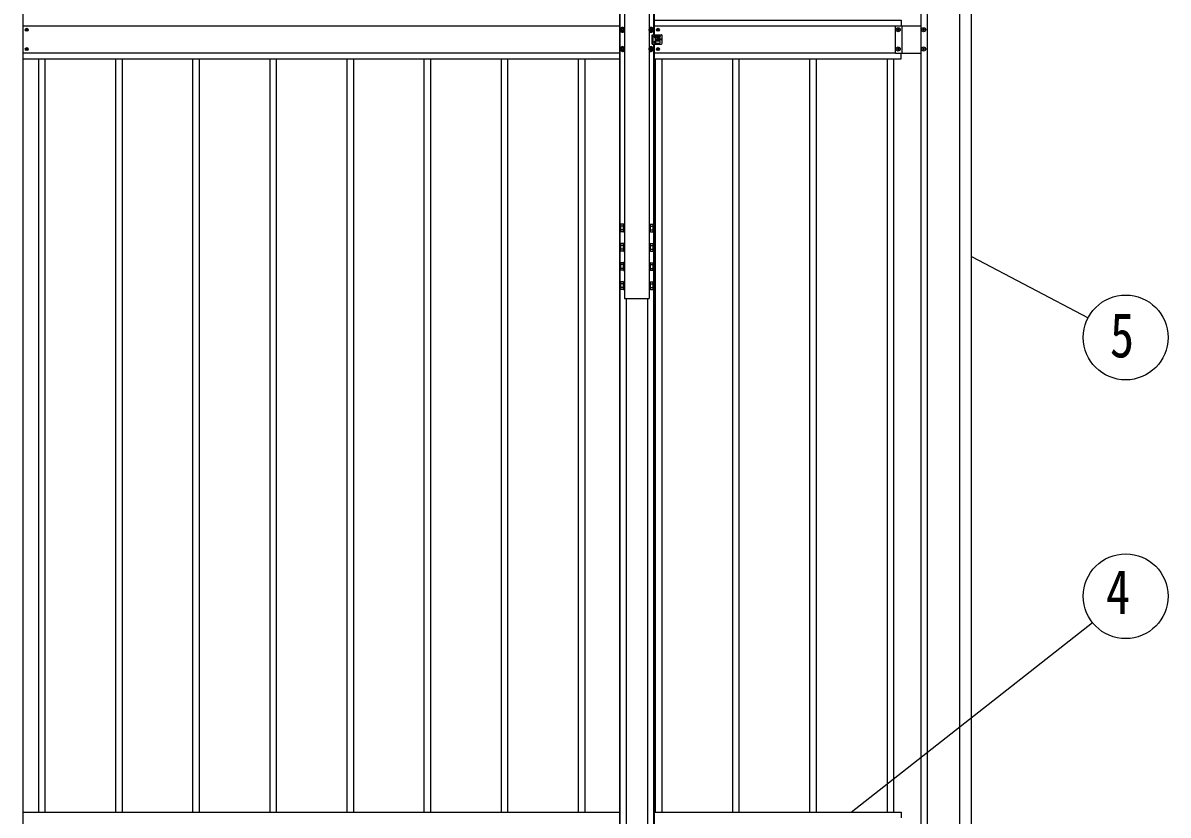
# Model space of a CAD drawing. Units: millimetres, scale not verified. Extents: x -14718 to 14718, y -10395 to 10395.
# Drawn here: x -8617 to -5647, y -2454 to -400 of the extents above; entities that cross this region are included whole.
import ezdxf
from ezdxf.enums import TextEntityAlignment as Align

# ---------------------------------------------------------------- set-up
doc = ezdxf.new("R2010")
doc.units = ezdxf.units.MM
doc.header["$LTSCALE"] = 40
for name, color, linetype in [('0-5_YKK_13', 4, 'Continuous'), ('0-6_YKK_A1', 4, 'Continuous'), ('0-7_YKK_D', 6, 'Continuous')]:
    doc.layers.add(name, color=color, linetype=linetype)
doc.styles.add('ＭＳ ゴシック', font='')
doc.styles.get('ＭＳ ゴシック').set_extended_font_data('MS Gothic')

msp = doc.modelspace()

# ---------------------------------------------------------------- linework, layer by layer
at = {"layer": '0-5_YKK_13'}
for p, q in [((-8607.02, -416.06), (-8607.02, -415.24)), ((-6970.02, -416.06), (-6970.02, -415.24)), ((-6347.91, -415.85), (-6347.91, -414.89)), ((-6281.91, -415.85), (-6281.91, -414.89)), ((-7064.71, -416.53), (-7065.43, -416.53)), ((-7060.15, -418.05), (-7059.43, -418.05)), ((-6990.71, -416.53), (-6991.43, -416.53)), ((-6986.15, -418.05), (-6985.43, -418.05)), ((-6985.43, -430.29), (-6972.39, -430.29)), ((-6985.43, -454.29), (-6985.43, -430.29)), ((-6983.93, -430.29), (-6983.93, -454.29)), ((-6980.43, -434.79), (-6980.43, -435.79)), ((-6978.43, -432.79), (-6966.43, -432.79)), ((-6966.43, -437.79), (-6978.43, -437.79)), ((-6976.93, -432.79), (-6976.93, -430.29)), ((-6976.93, -446.79), (-6976.93, -437.79)), ((-6975.93, -433.79), (-6975.93, -436.79)), ((-6971.47, -430.29), (-6961.43, -430.29)), ((-6970.02, -441.06), (-6970.02, -440.24)), ((-6964.43, -434.79), (-6964.43, -435.79)), ((-6959.43, -452.29), (-6959.43, -432.29)), ((-8607.02, -466.06), (-8607.02, -465.24)), ((-7064.71, -466.53), (-7065.43, -466.53)), ((-7060.15, -468.05), (-7059.43, -468.05)), ((-6990.71, -466.53), (-6991.43, -466.53)), ((-6986.15, -468.05), (-6985.43, -468.05)), ((-6985.43, -454.29), (-6972.39, -454.29)), ((-6980.43, -449.79), (-6980.43, -448.79)), ((-6966.43, -446.79), (-6978.43, -446.79)), ((-6978.43, -451.79), (-6966.43, -451.79)), ((-6976.93, -454.29), (-6976.93, -451.79)), ((-6975.93, -450.79), (-6975.93, -447.79)), ((-6971.47, -454.29), (-6961.43, -454.29)), ((-6970.02, -466.06), (-6970.02, -465.24)), ((-6964.43, -449.79), (-6964.43, -448.79)), ((-6347.91, -465.85), (-6347.91, -464.89)), ((-6281.91, -465.85), (-6281.91, -464.89)), ((-7067.83, -922.9), (-7067.07, -921.59)), ((-7067.83, -922.9), (-7067.83, -939.9)), ((-7067.83, -939.9), (-7067.07, -941.22)), ((-7060.83, -921.59), (-7067.07, -921.59)), ((-7060.83, -926.5), (-7067.07, -926.5)), ((-7060.83, -936.31), (-7067.07, -936.31)), ((-7060.83, -941.22), (-7067.07, -941.22)), ((-7060.83, -921.59), (-7060.83, -941.22)), ((-7059.03, -922.8), (-7060.83, -922.8)), ((-7060.83, -940), (-7059.03, -940)), ((-6990.03, -922.8), (-6991.83, -922.8)), ((-6991.83, -940), (-6990.03, -940)), ((-6990.03, -921.59), (-6983.79, -921.59)), ((-6990.03, -941.22), (-6990.03, -921.59)), ((-6990.03, -926.5), (-6983.79, -926.5)), ((-6990.03, -936.31), (-6983.79, -936.31)), ((-6990.03, -941.22), (-6983.79, -941.22)), ((-6983.03, -922.9), (-6983.79, -921.59)), ((-6983.03, -939.9), (-6983.79, -941.22)), ((-6983.03, -939.9), (-6983.03, -922.9)), ((-7067.83, -972.78), (-7067.07, -971.47)), ((-7067.83, -972.78), (-7067.83, -989.78)), ((-7060.83, -971.47), (-7067.07, -971.47)), ((-7060.83, -976.37), (-7067.07, -976.37)), ((-7060.83, -971.47), (-7060.83, -991.1)), ((-7059.03, -972.68), (-7060.83, -972.68)), ((-6990.03, -972.68), (-6991.83, -972.68)), ((-6990.03, -971.47), (-6983.79, -971.47)), ((-6990.03, -991.1), (-6990.03, -971.47)), ((-6990.03, -976.37), (-6983.79, -976.37)), ((-6983.03, -972.78), (-6983.79, -971.47)), ((-6983.03, -989.78), (-6983.03, -972.78)), ((-7067.83, -989.78), (-7067.07, -991.1)), ((-7060.83, -986.19), (-7067.07, -986.19)), ((-7060.83, -991.1), (-7067.07, -991.1)), ((-7060.83, -989.88), (-7059.03, -989.88)), ((-6991.83, -989.88), (-6990.03, -989.88)), ((-6990.03, -986.19), (-6983.79, -986.19)), ((-6990.03, -991.1), (-6983.79, -991.1)), ((-6983.03, -989.78), (-6983.79, -991.1)), ((-7067.83, -1022.66), (-7067.07, -1021.34)), ((-7067.83, -1022.66), (-7067.83, -1039.66)), ((-7060.83, -1021.34), (-7067.07, -1021.34)), ((-7060.83, -1026.25), (-7067.07, -1026.25)), ((-7060.83, -1036.07), (-7067.07, -1036.07)), ((-7060.83, -1021.34), (-7060.83, -1040.97)), ((-7059.03, -1022.56), (-7060.83, -1022.56)), ((-6990.03, -1022.56), (-6991.83, -1022.56)), ((-6990.03, -1021.34), (-6983.79, -1021.34)), ((-6990.03, -1040.97), (-6990.03, -1021.34)), ((-6990.03, -1026.25), (-6983.79, -1026.25)), ((-6990.03, -1036.07), (-6983.79, -1036.07)), ((-6983.03, -1022.66), (-6983.79, -1021.34)), ((-6983.03, -1039.66), (-6983.03, -1022.66)), ((-7067.83, -1039.66), (-7067.07, -1040.97)), ((-7060.83, -1040.97), (-7067.07, -1040.97)), ((-7060.83, -1039.76), (-7059.03, -1039.76)), ((-6991.83, -1039.76), (-6990.03, -1039.76)), ((-6990.03, -1040.97), (-6983.79, -1040.97)), ((-6983.03, -1039.66), (-6983.79, -1040.97)), ((-7067.83, -1072.54), (-7067.07, -1071.22)), ((-7067.83, -1072.54), (-7067.83, -1089.54)), ((-7067.83, -1089.54), (-7067.07, -1090.85)), ((-7060.83, -1071.22), (-7067.07, -1071.22)), ((-7060.83, -1076.13), (-7067.07, -1076.13)), ((-7060.83, -1085.94), (-7067.07, -1085.94)), ((-7060.83, -1090.85), (-7067.07, -1090.85)), ((-7060.83, -1071.22), (-7060.83, -1090.85)), ((-7059.03, -1072.44), (-7060.83, -1072.44)), ((-7060.83, -1089.64), (-7059.03, -1089.64)), ((-6990.03, -1072.44), (-6991.83, -1072.44)), ((-6991.83, -1089.64), (-6990.03, -1089.64)), ((-6990.03, -1071.22), (-6983.79, -1071.22)), ((-6990.03, -1090.85), (-6990.03, -1071.22)), ((-6990.03, -1076.13), (-6983.79, -1076.13)), ((-6990.03, -1085.94), (-6983.79, -1085.94)), ((-6990.03, -1090.85), (-6983.79, -1090.85)), ((-6983.03, -1072.54), (-6983.79, -1071.22)), ((-6983.03, -1089.54), (-6983.79, -1090.85)), ((-6983.03, -1089.54), (-6983.03, -1072.54))]:
    msp.add_line(p, q, dxfattribs=at)
for points in [[(-8607.02, -415.24), (-8607.84, -415.24), (-8607.84, -416.06)], [(-7061.67, -415.01), (-7061.67, -414.29), (-7063.19, -414.29), (-7063.19, -415.01)], [(-6987.67, -415.01), (-6987.67, -414.29), (-6989.19, -414.29), (-6989.19, -415.01)], [(-6970.02, -415.24), (-6970.84, -415.24), (-6970.84, -416.06)], [(-6347.91, -414.89), (-6346.95, -414.89), (-6346.95, -415.85)], [(-6281.91, -414.89), (-6280.95, -414.89), (-6280.95, -415.85)], [(-8608.66, -416.88), (-8609.48, -416.88), (-8609.48, -417.7), (-8608.66, -417.7)], [(-8607.84, -418.52), (-8607.84, -419.34), (-8607.02, -419.34), (-8607.02, -418.52)], [(-8606.2, -417.7), (-8605.38, -417.7), (-8605.38, -416.88), (-8606.2, -416.88)], [(-7065.43, -416.53), (-7065.43, -418.05), (-7064.71, -418.05)], [(-7063.19, -419.57), (-7063.19, -420.29), (-7061.67, -420.29), (-7061.67, -419.57)], [(-7059.43, -418.05), (-7059.43, -416.53), (-7060.15, -416.53)], [(-6991.43, -416.53), (-6991.43, -418.05), (-6990.71, -418.05)], [(-6989.19, -419.57), (-6989.19, -420.29), (-6987.67, -420.29), (-6987.67, -419.57)], [(-6985.43, -418.05), (-6985.43, -416.53), (-6986.15, -416.53)], [(-6971.66, -416.88), (-6972.48, -416.88), (-6972.48, -417.7), (-6971.66, -417.7)], [(-6971.66, -441.88), (-6972.48, -441.88), (-6972.48, -442.7), (-6971.66, -442.7)], [(-6970.84, -418.52), (-6970.84, -419.34), (-6970.02, -419.34), (-6970.02, -418.52)], [(-6970.02, -440.24), (-6970.84, -440.24), (-6970.84, -441.06)], [(-6970.84, -443.52), (-6970.84, -444.34), (-6970.02, -444.34), (-6970.02, -443.52)], [(-6969.2, -417.7), (-6968.38, -417.7), (-6968.38, -416.88), (-6969.2, -416.88)], [(-6969.2, -442.7), (-6968.38, -442.7), (-6968.38, -441.88), (-6969.2, -441.88)], [(-6348.87, -417.77), (-6349.83, -417.77), (-6349.83, -416.81), (-6348.87, -416.81)], [(-6346.95, -418.73), (-6346.95, -419.69), (-6347.91, -419.69), (-6347.91, -418.73)], [(-6345.99, -416.81), (-6345.03, -416.81), (-6345.03, -417.77), (-6345.99, -417.77)], [(-6282.87, -417.77), (-6283.83, -417.77), (-6283.83, -416.81), (-6282.87, -416.81)], [(-6280.95, -418.73), (-6280.95, -419.69), (-6281.91, -419.69), (-6281.91, -418.73)], [(-6279.99, -416.81), (-6279.03, -416.81), (-6279.03, -417.77), (-6279.99, -417.77)], [(-8608.66, -466.88), (-8609.48, -466.88), (-8609.48, -467.7), (-8608.66, -467.7)], [(-8607.02, -465.24), (-8607.84, -465.24), (-8607.84, -466.06)], [(-8607.84, -468.52), (-8607.84, -469.34), (-8607.02, -469.34), (-8607.02, -468.52)], [(-8606.2, -467.7), (-8605.38, -467.7), (-8605.38, -466.88), (-8606.2, -466.88)], [(-7065.43, -466.53), (-7065.43, -468.05), (-7064.71, -468.05)], [(-7061.67, -465.01), (-7061.67, -464.29), (-7063.19, -464.29), (-7063.19, -465.01)], [(-7063.19, -469.57), (-7063.19, -470.29), (-7061.67, -470.29), (-7061.67, -469.57)], [(-7059.43, -468.05), (-7059.43, -466.53), (-7060.15, -466.53)], [(-6991.43, -466.53), (-6991.43, -468.05), (-6990.71, -468.05)], [(-6987.67, -465.01), (-6987.67, -464.29), (-6989.19, -464.29), (-6989.19, -465.01)], [(-6989.19, -469.57), (-6989.19, -470.29), (-6987.67, -470.29), (-6987.67, -469.57)], [(-6985.43, -468.05), (-6985.43, -466.53), (-6986.15, -466.53)], [(-6971.66, -466.88), (-6972.48, -466.88), (-6972.48, -467.7), (-6971.66, -467.7)], [(-6970.02, -465.24), (-6970.84, -465.24), (-6970.84, -466.06)], [(-6970.84, -468.52), (-6970.84, -469.34), (-6970.02, -469.34), (-6970.02, -468.52)], [(-6969.2, -467.7), (-6968.38, -467.7), (-6968.38, -466.88), (-6969.2, -466.88)], [(-6348.87, -467.77), (-6349.83, -467.77), (-6349.83, -466.81), (-6348.87, -466.81)], [(-6347.91, -464.89), (-6346.95, -464.89), (-6346.95, -465.85)], [(-6346.95, -468.73), (-6346.95, -469.69), (-6347.91, -469.69), (-6347.91, -468.73)], [(-6345.99, -466.81), (-6345.03, -466.81), (-6345.03, -467.77), (-6345.99, -467.77)], [(-6282.87, -467.77), (-6283.83, -467.77), (-6283.83, -466.81), (-6282.87, -466.81)], [(-6281.91, -464.89), (-6280.95, -464.89), (-6280.95, -465.85)], [(-6280.95, -468.73), (-6280.95, -469.69), (-6281.91, -469.69), (-6281.91, -468.73)], [(-6279.99, -466.81), (-6279.03, -466.81), (-6279.03, -467.77), (-6279.99, -467.77)]]:
    msp.add_lwpolyline(points, dxfattribs=at)
for points in [[(-7062.43, -411.52), (-7067.43, -414.41), (-7067.43, -420.18), (-7062.43, -423.07), (-7057.43, -420.18), (-7057.43, -414.41)], [(-6988.43, -411.52), (-6993.43, -414.41), (-6993.43, -420.18), (-6988.43, -423.07), (-6983.43, -420.18), (-6983.43, -414.41)], [(-7062.43, -461.52), (-7067.43, -464.41), (-7067.43, -470.18), (-7062.43, -473.07), (-7057.43, -470.18), (-7057.43, -464.41)], [(-6988.43, -461.52), (-6993.43, -464.41), (-6993.43, -470.18), (-6988.43, -473.07), (-6983.43, -470.18), (-6983.43, -464.41)], [(-7057.43, -942.4), (-7057.43, -920.4), (-7059.03, -920.4), (-7059.03, -942.4)], [(-6993.43, -920.4), (-6993.43, -942.4), (-6991.83, -942.4), (-6991.83, -920.4)], [(-7057.43, -992.28), (-7057.43, -970.28), (-7059.03, -970.28), (-7059.03, -992.28)], [(-6993.43, -970.28), (-6993.43, -992.28), (-6991.83, -992.28), (-6991.83, -970.28)], [(-7057.43, -1042.16), (-7057.43, -1020.16), (-7059.03, -1020.16), (-7059.03, -1042.16)], [(-6993.43, -1020.16), (-6993.43, -1042.16), (-6991.83, -1042.16), (-6991.83, -1020.16)], [(-7057.43, -1092.04), (-7057.43, -1070.04), (-7059.03, -1070.04), (-7059.03, -1092.04)], [(-6993.43, -1070.04), (-6993.43, -1092.04), (-6991.83, -1092.04), (-6991.83, -1070.04)]]:
    msp.add_lwpolyline(points, close=True, dxfattribs=at)
for centre, radius in [((-8607.43, -417.29), 3.75), ((-7062.43, -417.29), 5), ((-6988.43, -417.29), 5), ((-6970.43, -417.29), 3.75), ((-6347.43, -417.29), 5.3), ((-6281.43, -417.29), 5.3), ((-6970.43, -442.29), 3.75), ((-6963.43, -442.29), 1.65), ((-8607.43, -467.29), 3.75), ((-7062.43, -467.29), 5), ((-6988.43, -467.29), 5), ((-6970.43, -467.29), 3.75), ((-6347.43, -467.29), 5.3), ((-6281.43, -467.29), 5.3)]:
    msp.add_circle(centre, radius, dxfattribs=at)
for centre, radius, start, end in [((-7062.43, -417.29), 6.25, 36.8699, 323.1301), ((-7062.43, -417.29), 5.58, 153.74848, 206.25152), ((-7062.43, -417.29), 5.58, 93.74848, 146.25152), ((-7064.71, -415.01), 1.52, 270, 0), ((-7062.43, -417.29), 5.58, 33.74848, 86.25152), ((-7060.15, -415.01), 1.52, 180, 270), ((-6988.43, -417.29), 6.25, 216.8699, 143.1301), ((-6988.43, -417.29), 5.58, 93.74848, 146.25152), ((-6990.71, -415.01), 1.52, 270, 0), ((-6988.43, -417.29), 5.58, 33.74848, 86.25152), ((-6986.15, -415.01), 1.52, 180, 270), ((-6988.43, -417.29), 5.58, 333.74848, 26.25152), ((-8608.66, -416.06), 0.82, 270, 0), ((-8608.66, -418.52), 0.82, 0, 90), ((-8606.2, -416.06), 0.82, 180, 270), ((-8606.2, -418.52), 0.82, 90, 180), ((-7062.43, -417.29), 5.58, 213.74848, 266.25152), ((-7064.71, -419.57), 1.52, 0, 90), ((-7062.43, -417.29), 5.58, 273.74848, 326.25152), ((-7060.15, -419.57), 1.52, 90, 180), ((-6988.43, -417.29), 5.58, 213.74848, 266.25152), ((-6990.71, -419.57), 1.52, 0, 90), ((-6988.43, -417.29), 5.58, 273.74848, 326.25152), ((-6986.15, -419.57), 1.52, 90, 180), ((-6978.43, -434.79), 2, 90, 180), ((-6978.43, -435.79), 2, 180, 270), ((-6976.93, -433.79), 1, 0, 90), ((-6976.93, -436.79), 1, 270, 0), ((-6971.93, -430.09), 0.5, 203.57818, 336.42182), ((-6971.66, -416.06), 0.82, 270, 0), ((-6971.66, -418.52), 0.82, 0, 90), ((-6971.66, -441.06), 0.82, 270, 0), ((-6971.66, -443.52), 0.82, 0, 90), ((-6969.2, -416.06), 0.82, 180, 270), ((-6969.2, -418.52), 0.82, 90, 180), ((-6969.2, -441.06), 0.82, 180, 270), ((-6969.2, -443.52), 0.82, 90, 180), ((-6966.43, -434.79), 2, 0, 90), ((-6966.43, -435.79), 2, 270, 0), ((-6961.43, -432.29), 2, 0, 90), ((-6348.87, -415.85), 0.96, 270, 0), ((-6348.87, -418.73), 0.96, 0, 90), ((-6345.99, -415.85), 0.96, 180, 270), ((-6345.99, -418.73), 0.96, 90, 180), ((-6282.87, -415.85), 0.96, 270, 0), ((-6282.87, -418.73), 0.96, 0, 90), ((-6279.99, -415.85), 0.96, 180, 270), ((-6279.99, -418.73), 0.96, 90, 180), ((-8608.66, -466.06), 0.82, 270, 0), ((-8608.66, -468.52), 0.82, 0, 90), ((-8606.2, -466.06), 0.82, 180, 270), ((-8606.2, -468.52), 0.82, 90, 180), ((-7062.43, -467.29), 6.25, 36.8699, 323.1301), ((-7062.43, -467.29), 5.58, 153.74848, 206.25152), ((-7062.43, -467.29), 5.58, 93.74848, 146.25152), ((-7062.43, -467.29), 5.58, 213.74848, 266.25152), ((-7064.71, -465.01), 1.52, 270, 0), ((-7064.71, -469.57), 1.52, 0, 90), ((-7062.43, -467.29), 5.58, 33.74848, 86.25152), ((-7062.43, -467.29), 5.58, 273.74848, 326.25152), ((-7060.15, -465.01), 1.52, 180, 270), ((-7060.15, -469.57), 1.52, 90, 180), ((-6988.43, -467.29), 6.25, 216.8699, 143.1301), ((-6988.43, -467.29), 5.58, 93.74848, 146.25152), ((-6988.43, -467.29), 5.58, 213.74848, 266.25152), ((-6990.71, -465.01), 1.52, 270, 0), ((-6990.71, -469.57), 1.52, 0, 90), ((-6988.43, -467.29), 5.58, 33.74848, 86.25152), ((-6988.43, -467.29), 5.58, 273.74848, 326.25152), ((-6986.15, -465.01), 1.52, 180, 270), ((-6986.15, -469.57), 1.52, 90, 180), ((-6988.43, -467.29), 5.58, 333.74848, 26.25152), ((-6978.43, -448.79), 2, 90, 180), ((-6978.43, -449.79), 2, 180, 270), ((-6976.93, -447.79), 1, 0, 90), ((-6976.93, -450.79), 1, 270, 0), ((-6971.93, -454.49), 0.5, 23.57818, 156.42182), ((-6971.66, -466.06), 0.82, 270, 0), ((-6971.66, -468.52), 0.82, 0, 90), ((-6969.2, -466.06), 0.82, 180, 270), ((-6969.2, -468.52), 0.82, 90, 180), ((-6966.43, -448.79), 2, 0, 90), ((-6966.43, -449.79), 2, 270, 0), ((-6961.43, -452.29), 2, 270, 0), ((-6348.87, -465.85), 0.96, 270, 0), ((-6348.87, -468.73), 0.96, 0, 90), ((-6345.99, -465.85), 0.96, 180, 270), ((-6345.99, -468.73), 0.96, 90, 180), ((-6282.87, -465.85), 0.96, 270, 0), ((-6282.87, -468.73), 0.96, 0, 90), ((-6279.99, -465.85), 0.96, 180, 270), ((-6279.99, -468.73), 0.96, 90, 180), ((-7063.49, -924.04), 4.34, 145.61575, 214.38425), ((-7063.49, -938.76), 4.34, 145.61575, 214.38425), ((-7051.59, -931.4), 16.24, 162.41205, 197.58795), ((-6987.38, -924.04), 4.34, 325.61575, 34.38425), ((-6999.27, -931.4), 16.24, 342.41205, 17.58795), ((-6987.38, -938.76), 4.34, 325.61575, 34.38425), ((-7063.49, -973.92), 4.34, 145.61575, 214.38425), ((-7051.59, -981.28), 16.24, 162.41205, 197.58795), ((-6987.38, -973.92), 4.34, 325.61575, 34.38425), ((-6999.27, -981.28), 16.24, 342.41205, 17.58795), ((-7063.49, -988.64), 4.34, 145.61575, 214.38425), ((-6987.38, -988.64), 4.34, 325.61575, 34.38425), ((-7063.49, -1023.8), 4.34, 145.61575, 214.38425), ((-7063.49, -1038.52), 4.34, 145.61575, 214.38425), ((-7051.59, -1031.16), 16.24, 162.41205, 197.58795), ((-6987.38, -1023.8), 4.34, 325.61575, 34.38425), ((-6999.27, -1031.16), 16.24, 342.41205, 17.58795), ((-6987.38, -1038.52), 4.34, 325.61575, 34.38425), ((-7063.49, -1073.68), 4.34, 145.61575, 214.38425), ((-7063.49, -1088.4), 4.34, 145.61575, 214.38425), ((-7051.59, -1081.04), 16.24, 162.41205, 197.58795), ((-6987.38, -1073.68), 4.34, 325.61575, 34.38425), ((-6999.27, -1081.04), 16.24, 342.41205, 17.58795), ((-6987.38, -1088.4), 4.34, 325.61575, 34.38425)]:
    msp.add_arc(centre, radius, start, end, dxfattribs=at)
at = {"layer": '0-6_YKK_A1'}
for p, q in [((-8617.43, 2150.58), (-8617.43, -2639.44)), ((-7070.43, 2150.58), (-7070.43, -2639.44)), ((-7069.23, 2150.58), (-7069.23, -2639.44)), ((-7057.43, 2150.58), (-7057.43, -1114.31)), ((-6993.43, 2150.58), (-6993.43, -1114.31)), ((-6187.43, -3040.92), (-6187.43, 2156.34)), ((-6157.43, -3039.72), (-6157.43, 2155.14)), ((-6288.43, 2121.83), (-6288.43, -2901.42)), ((-6272.43, 2121.83), (-6272.43, -2901.42)), ((-6981.63, 1599.83), (-6981.63, -430.29)), ((-6980.43, 1599.83), (-6980.43, -430.29)), ((-8617.43, -407.29), (-7070.43, -407.29)), ((-6980.43, -407.29), (-6354.43, -407.29)), ((-6354.43, -477.79), (-6354.43, -406.79)), ((-6354.43, -406.79), (-6288.43, -406.79)), ((-6336.93, -477.79), (-6336.93, -406.79)), ((-6981.63, -454.29), (-6981.63, -2484.42)), ((-6980.43, -454.29), (-6980.43, -2484.42)), ((-8617.43, -477.29), (-7070.43, -477.29)), ((-8617.43, -492.29), (-7070.43, -492.29)), ((-8576.43, -2446.42), (-8576.43, -492.29)), ((-8559.43, -2446.42), (-8559.43, -492.29)), ((-8376.43, -2446.42), (-8376.43, -492.29)), ((-8359.43, -2446.42), (-8359.43, -492.29)), ((-8176.43, -2446.42), (-8176.43, -492.29)), ((-8159.43, -2446.42), (-8159.43, -492.29)), ((-7976.43, -2446.42), (-7976.43, -492.29)), ((-7959.43, -2446.42), (-7959.43, -492.29)), ((-7776.43, -2446.42), (-7776.43, -492.29)), ((-7759.43, -2446.42), (-7759.43, -492.29)), ((-7576.43, -2446.42), (-7576.43, -492.29)), ((-7559.43, -2446.42), (-7559.43, -492.29)), ((-7376.43, -2446.42), (-7376.43, -492.29)), ((-7359.43, -2446.42), (-7359.43, -492.29)), ((-7176.43, -2446.42), (-7176.43, -492.29)), ((-7159.43, -2446.42), (-7159.43, -492.29)), ((-6980.43, -477.29), (-6354.43, -477.29)), ((-6980.43, -492.29), (-6339.43, -492.29)), ((-6976.43, -2446.42), (-6976.43, -492.29)), ((-6959.43, -2446.42), (-6959.43, -492.29)), ((-6776.43, -2446.42), (-6776.43, -492.29)), ((-6759.43, -2446.42), (-6759.43, -492.29)), ((-6576.43, -2446.42), (-6576.43, -492.29)), ((-6559.43, -2446.42), (-6559.43, -492.29)), ((-6376.43, -492.29), (-6376.43, -2446.42)), ((-6359.43, -492.29), (-6359.43, -2446.42)), ((-6354.43, -477.79), (-6288.43, -477.79)), ((-6339.43, -492.29), (-6339.43, -477.79)), ((-7057.43, -1114.31), (-6993.43, -1114.31)), ((-7052.93, -1114.31), (-7052.93, -2521.27)), ((-6997.93, -1114.31), (-6997.93, -2521.27)), ((-8617.43, -2446.42), (-7070.43, -2446.42))]:
    msp.add_line(p, q, dxfattribs=at)
for points in [[(-6980.43, -392.29), (-6339.43, -392.29), (-6339.43, -406.79)], [(-6980.43, -2446.42), (-6339.43, -2446.42), (-6339.43, -2460.92)]]:
    msp.add_lwpolyline(points, dxfattribs=at)
at = {"layer": '0-7_YKK_D'}
for p, q in [((-6157.26, -1005.14), (-5854.81, -1164.03)), ((-6469.59, -2446.42), (-5843.88, -1954.17))]:
    msp.add_line(p, q, dxfattribs=at)
for centre in [(-5757.43, -1215.19), (-5757.43, -1886.16)]:
    msp.add_circle(centre, 110, dxfattribs=at)

# ---------------------------------------------------------------- texts
at = {"layer": '0-7_YKK_D', "style": 'ＭＳ ゴシック', "width": 0.8}
for s, p in [('5', (-5798.29, -1301.59)), ('4', (-5808.55, -1967.19))]:
    msp.add_text(s, height=115.5, dxfattribs=at).set_placement(p, align=Align.BOTTOM_LEFT)

doc.saveas('drawing.dxf')
